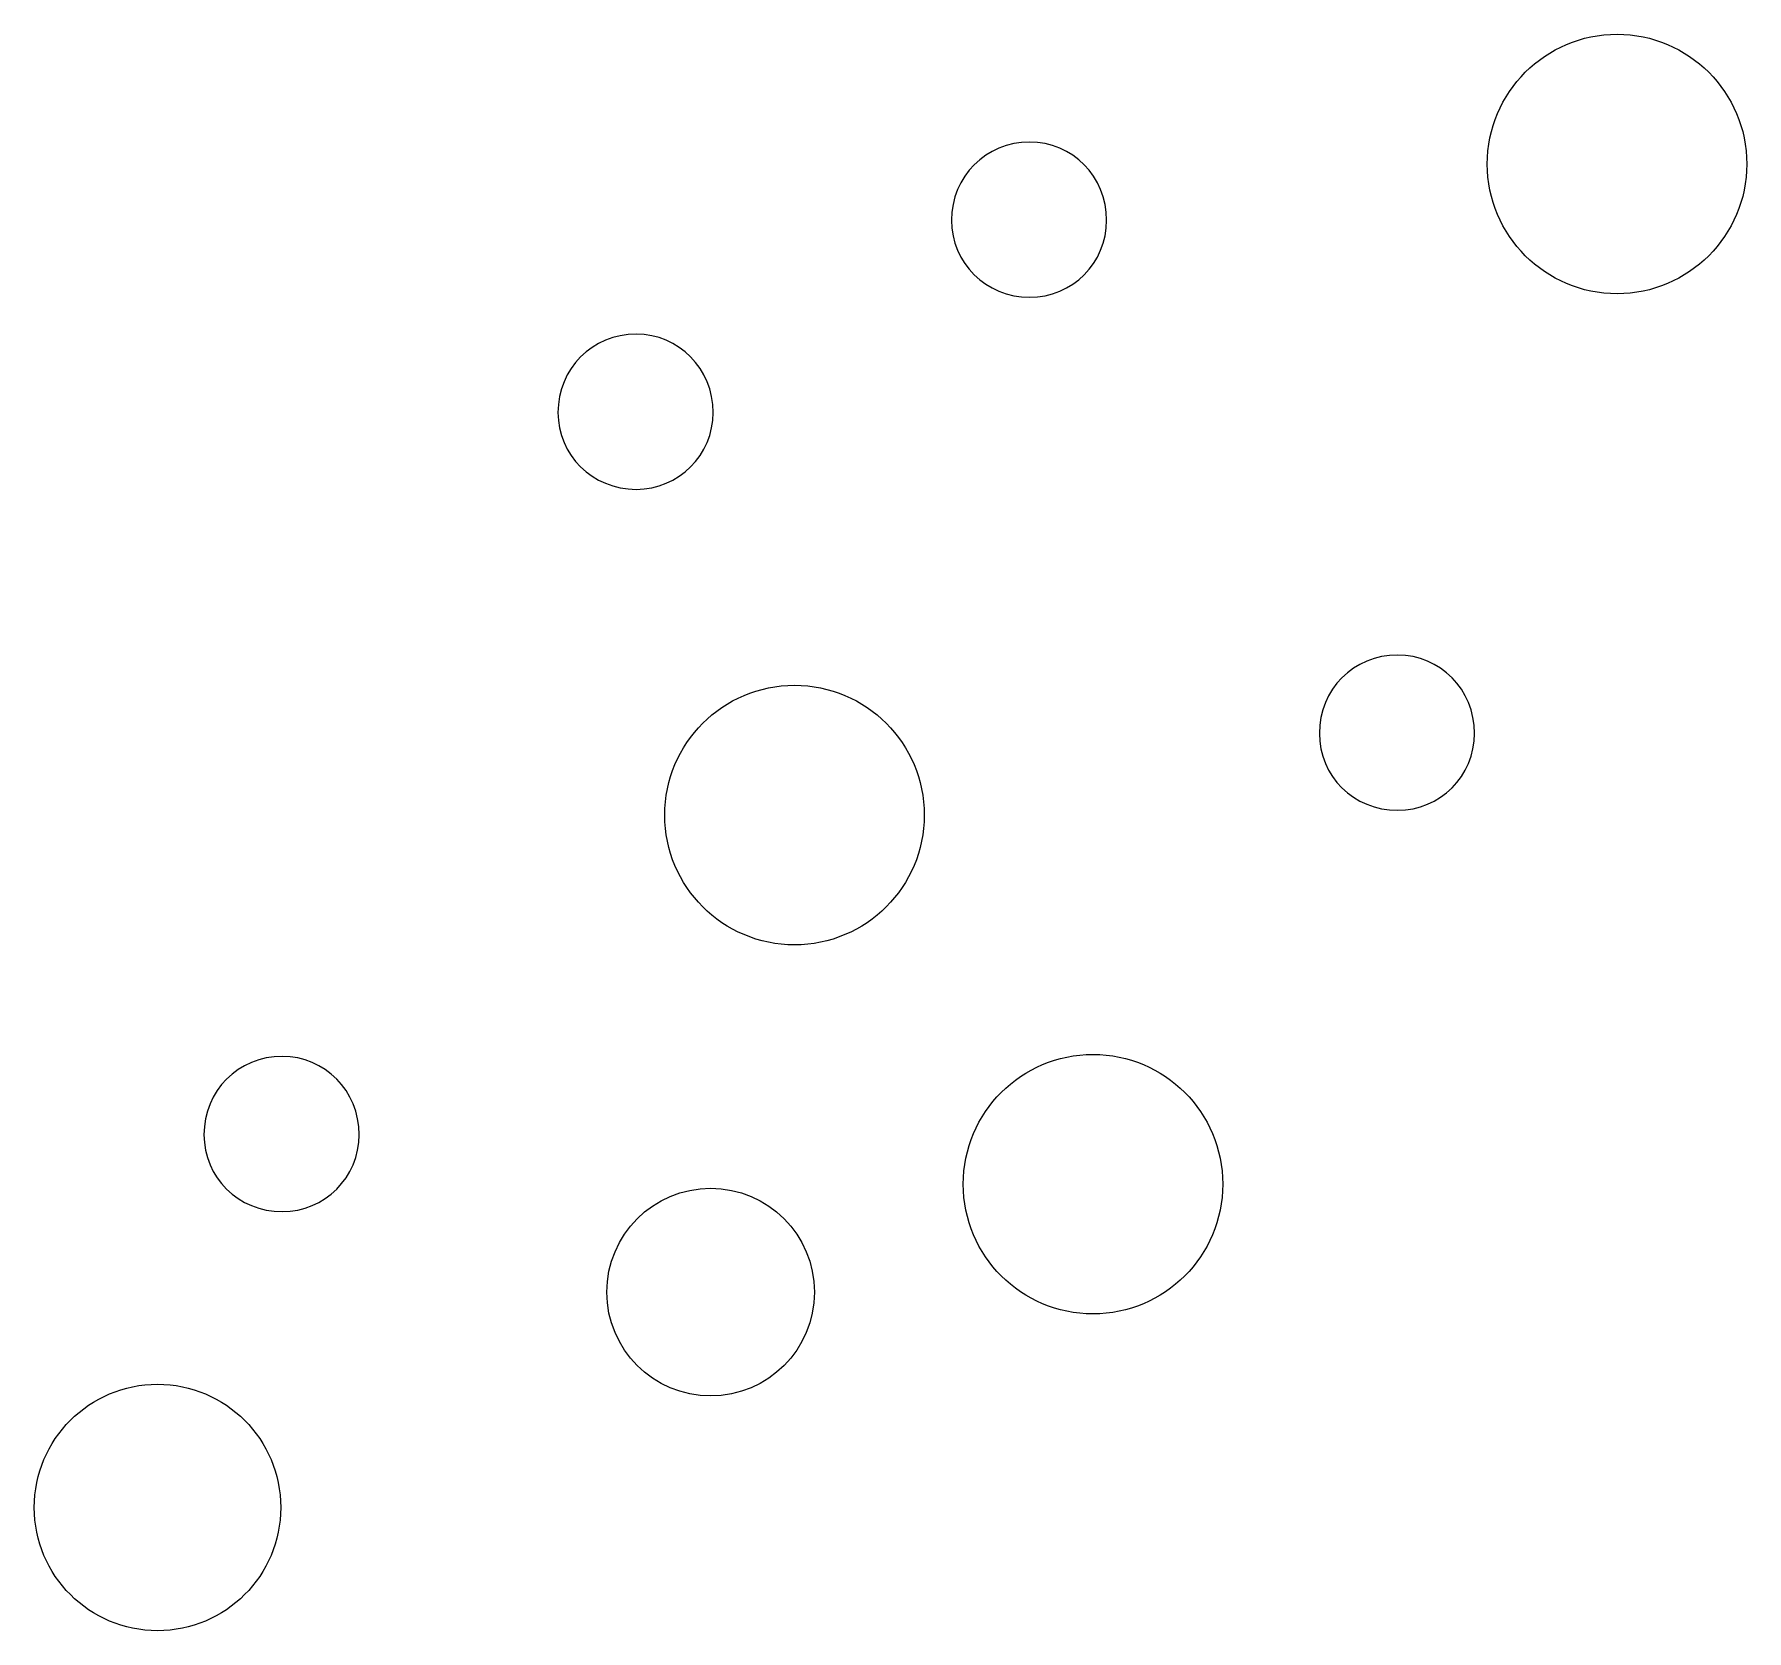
# Model space of a CAD drawing. Header units: millimetres. Extents: x -217756 to 263180, y 55413 to 130608.
# Drawn here: x -195769 to -189168, y 107948 to 114100 of the extents above; entities that cross this region are included whole.
import ezdxf

# ---------------------------------------------------------------- set-up
doc = ezdxf.new("R2010")
doc.units = ezdxf.units.MM
doc.layers.add('ТХ_корр_25.03.26', color=1, linetype='Continuous', lineweight=30, plot=False)
doc.layers.add('ТХ_мебель передв', color=250, linetype='Continuous', lineweight=13)

# ---------------------------------------------------------------- blocks, each defined once
blk = doc.blocks.new('У014')
at = {"layer": 'ТХ_мебель передв'}
blk.add_circle((-169652.2, 43208.2, -0.6), 500, dxfattribs=at)
blk = doc.blocks.new('A$Ce5d95258')
at = {"layer": 'ТХ_мебель передв'}
for p in [(198217.8, -60209.3, 0.6), (195047.6, -62717.9, 0.6), (196198.1, -64140.1, 0.6)]:
    blk.add_blockref('У014', p, dxfattribs=at)
blk = doc.blocks.new('У012')
at = {"layer": 'ТХ_мебель передв'}
blk.add_open_spline([(-181454, 44963.5, -0.6), (-181454, 44799.5, -0.6), (-181586.3, 44667.2, -0.6), (-181750.4, 44667.2, -0.6), (-181919.7, 44667.2, -0.6), (-182052, 44799.5, -0.6), (-182052, 44963.5, -0.6), (-182052, 45132.9, -0.6), (-181919.7, 45265.2, -0.6), (-181750.4, 45265.2, -0.6), (-181586.3, 45265.2, -0.6), (-181454, 45132.9, -0.6), (-181454, 44963.5, -0.6)], degree=3, knots=[0, 0, 0, 0, 1, 1, 1, 2, 2, 2, 3, 3, 3, 4, 4, 4, 4], dxfattribs=at)

msp = doc.modelspace()

# ---------------------------------------------------------------- linework, layer by layer
at = {"layer": 'ТХ_мебель передв', "ltscale": 0.1}
for centre, radius in [((-193161.7, 109253), 400), ((-195293.6, 108423.1), 475)]:
    msp.add_circle(centre, radius, dxfattribs=at)

# ---------------------------------------------------------------- block references
at = {"layer": 'ТХ_корр_25.03.26', "ltscale": 100}
msp.add_blockref('A$Ce5d95258', (-218233.9, 130600.7), dxfattribs=at)
at = {"layer": 'ТХ_мебель передв'}
for p in [(-10181.4, 68419.1, 0.6), (-11698.1, 67678.8, 0.6), (-8763.7, 66442.2, 0.6), (-13062.4, 64895.9, 0.6)]:
    msp.add_blockref('У012', p, dxfattribs=at)

doc.saveas('drawing.dxf')
